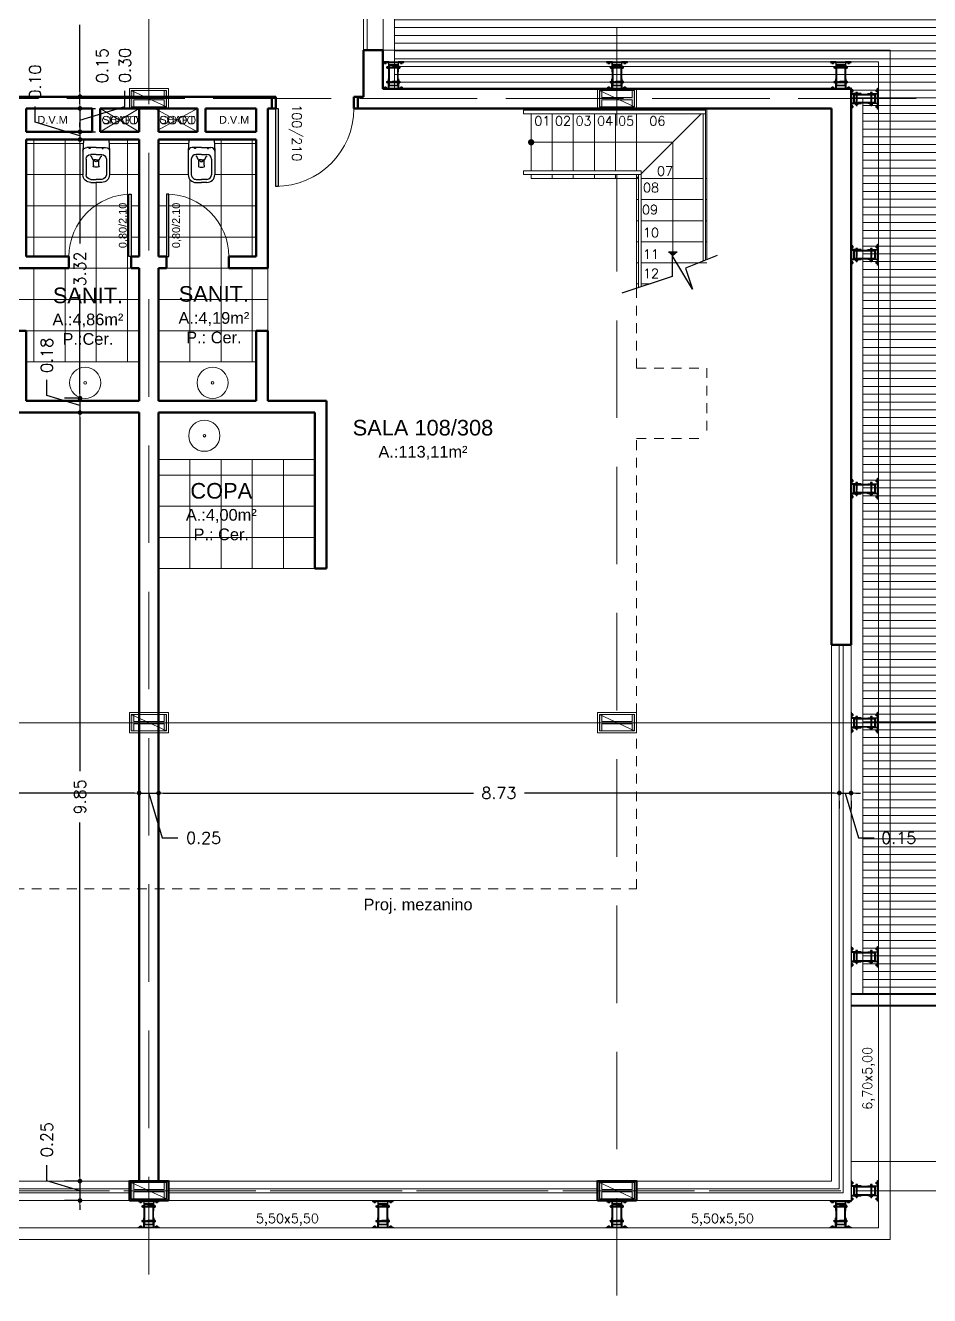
# Model space of a CAD drawing. Header units: millimetres. Extents: x 705 to 840, y 133 to 501.
# Drawn here: x 757.61 to 769.2, y 133.88 to 150.17 of the extents above; entities that cross this region are included whole.
import ezdxf

# ---------------------------------------------------------------- set-up
doc = ezdxf.new("R2010")
doc.units = ezdxf.units.MM
doc.header["$LTSCALE"] = 10
for name, pattern in [('DASHDOT', [25.4, 12.7, -6.35, 0, -6.35]), ('DASHED2', [0.375, 0.25, -0.125]), ('HIDDEN2', [0.1875, 0.125, -0.0625])]:
    doc.linetypes.add(name, pattern=pattern)
doc.layers.get('0').update_dxf_attribs({"color": 90})
doc.layers.add('ACCESORIO', color=90, linetype='Continuous')
for name, color, linetype, lineweight in [('cinza 03', 252, 'Continuous', 13), ('COTA', 90, 'Continuous', 9), ('HID', 16, 'Continuous', 20), ('linha estutura', 252, 'Continuous', 13), ('PAREDES', 50, 'Continuous', 50), ('PAREDES 2', 50, 'Continuous', 50), ('Pilares', 16, 'Continuous', 20), ('pn 02', 16, 'Continuous', 20), ('pn 04', 130, 'Continuous', 40), ('PN-01', 90, 'Continuous', 13), ('PN-03', 180, 'Continuous', 30), ('texto', 16, 'Continuous', 20)]:
    doc.layers.add(name, color=color, linetype=linetype, lineweight=lineweight)
doc.styles.get("Standard").update_dxf_attribs({"font": 'simplex.shx'})
doc.dimstyles.new('1-100', dxfattribs={"dimtxt": 0.15, "dimasz": 0.06, "dimexe": 0.2, "dimexo": 0.1, "dimgap": 0.1, "dimtad": 0, "dimzin": 0, "dimdsep": 46, "dimtxsty": 'Standard', "dimblk": 'DOT', "dimcen": 0.09, "dimclrd": 90, "dimclre": 90, "dimclrt": 16, "dimadec": 0, "dimazin": 0, "dimtfac": 1, "dimtofl": 0, "dimtmove": 0, "dimatfit": 3, "dimldrblk": 'DOT', "dimfxl": 0, "dimtolj": 1, "dimtzin": 0, "dimarcsym": 0})

# ---------------------------------------------------------------- blocks, each defined once
blk = doc.blocks.new('VASO')
at = {"layer": 'PN-03', "color": 0}
for p, q in [((-0.513, -0.061), (-0.513, 0.098)), ((-0.508, 0.103), (-0.363, 0.109)), ((-0.413, -0.061), (-0.413, 0.059)), ((-0.363, 0.109), (-0.063, 0.109)), ((-0.323, -0.061), (-0.323, 0.009)), ((-0.299, 0.004), (-0.299, 0.011)), ((-0.255, -0.024), (-0.299, 0.004)), ((-0.263, 0.069), (-0.063, 0.069)), ((-0.003, 0.009), (-0.003, -0.061)), ((0.037, 0.009), (0.037, -0.061)), ((-0.513, -0.061), (-0.513, -0.219)), ((-0.413, -0.061), (-0.413, -0.181)), ((-0.323, -0.061), (-0.323, -0.131)), ((-0.255, -0.097), (-0.299, -0.125)), ((-0.299, -0.125), (-0.299, -0.132)), ((-0.253, -0.061), (-0.253, -0.031)), ((-0.238, -0.042), (-0.253, -0.041)), ((-0.253, -0.061), (-0.253, -0.09)), ((-0.238, -0.079), (-0.253, -0.08)), ((-0.183, -0.026), (-0.248, -0.026)), ((-0.183, -0.095), (-0.248, -0.095)), ((-0.003, -0.131), (-0.003, -0.061)), ((0.037, -0.131), (0.037, -0.061)), ((-0.508, -0.224), (-0.363, -0.231)), ((-0.363, -0.231), (-0.063, -0.231)), ((-0.263, -0.191), (-0.063, -0.191))]:
    blk.add_line(p, q, dxfattribs=at)
for points in [[(-0.402, 0.03, 0.139889), (-0.404, 0.03, 0.107118), (-0.405, 0.028, 0.079812), (-0.406, 0.026, 0.067459), (-0.406, 0.024, 0.067459), (-0.406, 0.021, 0.079812), (-0.405, 0.019, 0.107118), (-0.404, 0.018, 0.139889), (-0.402, 0.017, 0.139889), (-0.4, 0.018, 0.107118), (-0.399, 0.019, 0.079812), (-0.398, 0.021, 0.067459), (-0.398, 0.024, 0.067459), (-0.398, 0.026, 0.079812), (-0.399, 0.028, 0.107118), (-0.4, 0.03, 0.139889)], [(-0.402, -0.151, -0.139889), (-0.404, -0.151, -0.107118), (-0.405, -0.149, -0.079812), (-0.406, -0.147, -0.067459), (-0.406, -0.145, -0.067459), (-0.406, -0.142, -0.079812), (-0.405, -0.14, -0.107118), (-0.404, -0.139, -0.139889), (-0.402, -0.138, -0.139889), (-0.4, -0.139, -0.107118), (-0.399, -0.14, -0.079812), (-0.398, -0.142, -0.067459), (-0.398, -0.145, -0.067459), (-0.398, -0.147, -0.079812), (-0.399, -0.149, -0.107118), (-0.4, -0.151, -0.139889)]]:
    blk.add_lwpolyline(points, format="xyb", close=True, dxfattribs=at)
for centre, radius, start, end in [((-0.508, 0.098), 0.005, 92.5269, 180), ((-0.363, 0.059), 0.05, 90, 180), ((-0.263, 0.009), 0.06, 90, 180), ((-0.063, 0.009), 0.1, 0, 90), ((-0.063, 0.009), 0.06, 0, 90), ((-0.263, -0.131), 0.06, 180, 270), ((-0.248, -0.031), 0.005, 90, 180), ((-0.248, -0.09), 0.005, 180, 270), ((-0.239, -0.049), 0.0067, 14.1141, 81.8789), ((-0.239, -0.072), 0.0067, 278.1211, 345.8859), ((-0.284, -0.065), 0.055, 4.685, 19.1599), ((-0.284, -0.056), 0.055, 340.8401, 355.315), ((-0.185, 0.009), 0.0347, 272.8237, 292.69), ((-0.185, -0.13), 0.0347, 67.31, 87.1763), ((-0.169, -0.028), 0.005, 13.9425, 112.69), ((-0.169, -0.093), 0.005, 247.31, 346.0575), ((-0.275, -0.062), 0.116, 0.9159, 18.0203), ((-0.275, -0.059), 0.116, 341.9797, 359.0841), ((-0.063, -0.131), 0.06, 270, 0), ((-0.063, -0.131), 0.1, 270, 0), ((-0.508, -0.219), 0.005, 180, 267.4731), ((-0.363, -0.181), 0.05, 180, 270)]:
    blk.add_arc(centre, radius, start, end, dxfattribs=at)
blk = doc.blocks.new('BLO253')
blk.add_lwpolyline([(39.6, 2, -0.4142136), (40.6, 1, 0.4142136), (41.6, 0), (91.5, 0, 0.4142136), (92.5, 1), (92.5, 4, 0.4142136), (91.5, 5), (49.6, 5, -0.4142136), (44.6, 10), (44.6, 89, 0.4142136), (43.6, 90), (41.6, 90, 0.4142136), (40.6, 89), (40.6, 6.5, -0.4142136), (39.1, 5), (-39.1, 5, -0.4142136), (-40.6, 6.5), (-40.6, 89, 0.4142136), (-41.6, 90), (-43.6, 90, 0.4142136), (-44.6, 89), (-44.6, 10, -0.4142136), (-49.6, 5), (-91.5, 5, 0.4142136), (-92.5, 4), (-92.5, 1, 0.4142136), (-91.5, 0), (-41.6, 0, 0.4142136), (-40.6, 1, -0.4142136), (-39.6, 2)], format="xyb", close=True)
blk = doc.blocks.new('CAB-BUL')
for p, q in [((-6, 11), (6, 11)), ((-4, 2), (-4, 9)), ((-4, 1), (-4, 2)), ((4, 2), (4, 9)), ((4, 1), (4, 2))]:
    blk.add_line(p, q)
blk.add_lwpolyline([(-9, 1), (9, 1), (9, 0), (-9, 0)], close=True)
blk.add_lwpolyline([(8, 9, 0.888889), (4, 9, 0.50025), (-4, 9, 0.88987), (-8, 9), (-8, 2), (8, 2)], format="xyb", close=True)
blk = doc.blocks.new('TUERCA')
for p, q in [((-7, -2), (7, -2)), ((7, -10), (-7, -10)), ((-5, -11), (3, -10)), ((-5, -12), (4, -11)), ((-5, -13), (4, -12)), ((-5, -14), (4, -13)), ((-5, -16), (4, -14)), ((-4, -8), (-4, -3)), ((-3, -16), (4, -16)), ((4, -3), (4, -8))]:
    blk.add_line(p, q)
blk.add_lwpolyline([(-9, 0), (9, 0), (9, -2), (-9, -2)], close=True)
blk.add_lwpolyline([(-4, -8, -0.666895), (-9, -8), (-9, -3, -0.666895), (-4, -3, -0.349005), (4, -3, -0.666667), (9, -3), (9, -8, -0.666667), (4, -8, -0.349005)], format="xyb", close=True)
blk.add_lwpolyline([(-4, -10), (-3, -10), (-5, -11), (-3, -11), (-5, -12), (-3, -12), (-5, -13), (-3, -14), (-5, -14), (-3, -15), (-5, -16), (-3, -16), (3, -16), (4, -16), (3, -15), (4, -14), (3, -14), (4, -13), (3, -13), (4, -12), (3, -11), (4, -11), (3, -10), (4, -10)])
blk = doc.blocks.new('fixação madeira')
at = {"layer": 'ACCESORIO'}
for p, q in [((-0.052, -0.063), (-0.05, -0.076)), ((-0.05, -0.063), (-0.048, -0.076)), ((-0.048, -0.063), (-0.047, -0.076)), ((-0.047, -0.063), (-0.045, -0.076)), ((-0.045, -0.063), (-0.043, -0.076)), ((-0.043, -0.063), (-0.041, -0.076)), ((-0.041, -0.063), (-0.039, -0.076)), ((-0.039, -0.063), (-0.038, -0.076)), ((-0.038, -0.063), (-0.036, -0.076)), ((-0.036, -0.063), (-0.034, -0.076)), ((-0.034, -0.063), (-0.032, -0.076)), ((-0.032, -0.063), (-0.03, -0.076)), ((-0.03, -0.063), (-0.029, -0.076)), ((-0.029, -0.063), (-0.027, -0.076)), ((-0.027, -0.063), (-0.025, -0.076)), ((-0.025, -0.063), (-0.023, -0.076)), ((-0.023, -0.063), (-0.021, -0.076)), ((-0.021, -0.063), (-0.02, -0.076)), ((-0.02, -0.063), (-0.018, -0.076)), ((-0.018, -0.063), (-0.016, -0.076)), ((-0.016, -0.063), (-0.014, -0.076)), ((-0.014, -0.063), (-0.012, -0.076)), ((-0.012, -0.076), (-0.012, -0.063)), ((-0.052, -0.251), (-0.05, -0.264)), ((-0.05, -0.251), (-0.048, -0.264)), ((-0.048, -0.251), (-0.047, -0.264)), ((-0.047, -0.251), (-0.045, -0.264)), ((-0.045, -0.251), (-0.043, -0.264)), ((-0.043, -0.251), (-0.041, -0.264)), ((-0.041, -0.251), (-0.039, -0.264)), ((-0.039, -0.251), (-0.038, -0.264)), ((-0.038, -0.251), (-0.036, -0.264)), ((-0.036, -0.251), (-0.034, -0.264)), ((-0.034, -0.251), (-0.032, -0.264)), ((-0.032, -0.251), (-0.03, -0.264)), ((-0.03, -0.251), (-0.029, -0.264)), ((-0.029, -0.251), (-0.027, -0.264)), ((-0.027, -0.251), (-0.025, -0.264)), ((-0.025, -0.251), (-0.023, -0.264)), ((-0.023, -0.251), (-0.021, -0.264)), ((-0.021, -0.251), (-0.02, -0.264)), ((-0.02, -0.251), (-0.018, -0.264)), ((-0.018, -0.251), (-0.016, -0.264)), ((-0.016, -0.251), (-0.014, -0.264)), ((-0.014, -0.251), (-0.012, -0.264)), ((-0.012, -0.264), (-0.012, -0.251))]:
    blk.add_line(p, q, dxfattribs=at)
for points in [[(-0.06, -0.034), (0.057, -0.034), (0.057, -0.308), (-0.06, -0.308)], [(-0.052, -0.042), (0.049, -0.042), (0.049, -0.3), (-0.052, -0.3)]]:
    blk.add_lwpolyline(points, close=True, dxfattribs=at)
for points in [[(0.049, -0.063), (-0.014, -0.063), (-0.015, -0.066), (-0.016, -0.063), (-0.017, -0.066), (-0.018, -0.063), (-0.018, -0.066), (-0.02, -0.063), (-0.02, -0.066), (-0.021, -0.063), (-0.022, -0.066), (-0.023, -0.063), (-0.024, -0.066), (-0.025, -0.063), (-0.026, -0.066), (-0.027, -0.063), (-0.027, -0.066), (-0.029, -0.063), (-0.029, -0.066), (-0.03, -0.063), (-0.031, -0.066), (-0.032, -0.063), (-0.033, -0.066), (-0.034, -0.063), (-0.035, -0.066), (-0.036, -0.063), (-0.036, -0.066), (-0.038, -0.063), (-0.038, -0.066), (-0.039, -0.063), (-0.04, -0.066), (-0.041, -0.063), (-0.042, -0.066), (-0.043, -0.063), (-0.044, -0.066), (-0.045, -0.063), (-0.045, -0.066), (-0.047, -0.063), (-0.047, -0.066), (-0.048, -0.063), (-0.049, -0.066), (-0.05, -0.063), (-0.051, -0.066), (-0.052, -0.063)], [(-0.052, -0.076), (-0.051, -0.074), (-0.05, -0.076), (-0.05, -0.074), (-0.048, -0.076), (-0.048, -0.074), (-0.047, -0.076), (-0.046, -0.074), (-0.045, -0.076), (-0.044, -0.074), (-0.043, -0.076), (-0.042, -0.074), (-0.041, -0.076), (-0.041, -0.074), (-0.039, -0.076), (-0.039, -0.074), (-0.038, -0.076), (-0.037, -0.074), (-0.036, -0.076), (-0.035, -0.074), (-0.034, -0.076), (-0.033, -0.074), (-0.032, -0.076), (-0.032, -0.074), (-0.03, -0.076), (-0.03, -0.074), (-0.029, -0.076), (-0.028, -0.074), (-0.027, -0.076), (-0.026, -0.074), (-0.025, -0.076), (-0.024, -0.074), (-0.023, -0.076), (-0.023, -0.074), (-0.021, -0.076), (-0.021, -0.074), (-0.02, -0.076), (-0.019, -0.074), (-0.018, -0.076), (-0.017, -0.074), (-0.016, -0.076), (-0.015, -0.074), (-0.014, -0.076), (-0.014, -0.074), (-0.012, -0.076), (0.049, -0.076)], [(0.049, -0.251), (-0.014, -0.251), (-0.015, -0.253), (-0.016, -0.251), (-0.017, -0.253), (-0.018, -0.251), (-0.018, -0.253), (-0.02, -0.251), (-0.02, -0.253), (-0.021, -0.251), (-0.022, -0.253), (-0.023, -0.251), (-0.024, -0.253), (-0.025, -0.251), (-0.026, -0.253), (-0.027, -0.251), (-0.027, -0.253), (-0.029, -0.251), (-0.029, -0.253), (-0.03, -0.251), (-0.031, -0.253), (-0.032, -0.251), (-0.033, -0.253), (-0.034, -0.251), (-0.035, -0.253), (-0.036, -0.251), (-0.036, -0.253), (-0.038, -0.251), (-0.038, -0.253), (-0.039, -0.251), (-0.04, -0.253), (-0.041, -0.251), (-0.042, -0.253), (-0.043, -0.251), (-0.044, -0.253), (-0.045, -0.251), (-0.045, -0.253), (-0.047, -0.251), (-0.047, -0.253), (-0.048, -0.251), (-0.049, -0.253), (-0.05, -0.251), (-0.051, -0.253), (-0.052, -0.251)], [(-0.052, -0.264), (-0.051, -0.262), (-0.05, -0.264), (-0.05, -0.262), (-0.048, -0.264), (-0.048, -0.262), (-0.047, -0.264), (-0.046, -0.262), (-0.045, -0.264), (-0.044, -0.262), (-0.043, -0.264), (-0.042, -0.262), (-0.041, -0.264), (-0.041, -0.262), (-0.039, -0.264), (-0.039, -0.262), (-0.038, -0.264), (-0.037, -0.262), (-0.036, -0.264), (-0.035, -0.262), (-0.034, -0.264), (-0.033, -0.262), (-0.032, -0.264), (-0.032, -0.262), (-0.03, -0.264), (-0.03, -0.262), (-0.029, -0.264), (-0.028, -0.262), (-0.027, -0.264), (-0.026, -0.262), (-0.025, -0.264), (-0.024, -0.262), (-0.023, -0.264), (-0.023, -0.262), (-0.021, -0.264), (-0.021, -0.262), (-0.02, -0.264), (-0.019, -0.262), (-0.018, -0.264), (-0.017, -0.262), (-0.016, -0.264), (-0.015, -0.262), (-0.014, -0.264), (-0.014, -0.262), (-0.012, -0.264), (0.049, -0.264)]]:
    blk.add_lwpolyline(points, dxfattribs=at)
at = {"layer": 'ACCESORIO', "xscale": 0.001440000000002328, "yscale": 0.001440000000002328, "zscale": 0.00144, "rotation": 180}
blk.add_blockref('BLO253', (-0.001, 0.001), dxfattribs=at)
at = {"layer": 'ACCESORIO', "linetype": 'Continuous', "xscale": 0.001440000000002328, "yscale": 0.001440000000002328, "zscale": 0.00144}
for name, p, rotation in [('CAB-BUL', (-0.105, -0.006), 180), ('TUERCA', (-0.066, -0.07), 270), ('CAB-BUL', (0.063, -0.07), 270), ('CAB-BUL', (0.1, -0.006), 180), ('CAB-BUL', (0.063, -0.258), 270)]:
    blk.add_blockref(name, p, dxfattribs=dict(at, rotation=rotation))
at = {"layer": 'ACCESORIO', "xscale": -0.001440000000002328, "yscale": 0.001440000000002328, "zscale": 0.00144}
blk.add_blockref('BLO253', (-0.001, -0.345), dxfattribs=at)
at = {"layer": 'ACCESORIO', "linetype": 'Continuous', "xscale": -0.001440000000002328, "yscale": 0.001440000000002328, "zscale": 0.00144}
for p in [(-0.105, -0.338), (0.1, -0.338)]:
    blk.add_blockref('CAB-BUL', p, dxfattribs=at)
at = {"layer": 'ACCESORIO', "color": 252, "linetype": 'Continuous', "xscale": 0.001440000000002328, "yscale": 0.001440000000002328, "zscale": 0.00144, "rotation": 270}
blk.add_blockref('TUERCA', (-0.066, -0.258), dxfattribs=at)
blk = doc.blocks.new('_DOT')
at = {"color": 0, "linetype": 'ByBlock'}
blk.add_line((-0.5, 0), (-1, 0), dxfattribs=at)
at = {"color": 0, "linetype": 'ByBlock', "const_width": 0.5}
blk.add_lwpolyline([(-0.25, 0, 1), (0.25, 0, 1)], format="xyb", close=True, dxfattribs=at)
blk = doc.blocks.new('*D23')
at = {"layer": 'linha estutura', "color": 90, "lineweight": -2}
for p, q in [((753.316, 140.226), (753.316, 140.126)), ((753.376, 140.326), (755.862, 140.326)), ((759.006, 140.326), (756.519, 140.326)), ((759.066, 140.226), (759.066, 140.126))]:
    blk.add_line(p, q, dxfattribs=at)
at = {"layer": 'linha estutura', "color": 90, "lineweight": -2, "xscale": 0.06, "yscale": 0.06, "zscale": 0.06, "rotation": 180}
blk.add_blockref('_DOT', (753.316, 140.326), dxfattribs=at)
at = {"layer": 'linha estutura', "color": 90, "lineweight": -2, "xscale": 0.06, "yscale": 0.06, "zscale": 0.06}
blk.add_blockref('_DOT', (759.066, 140.326), dxfattribs=at)
at = {"layer": 'linha estutura', "color": 16, "insert": (756.191, 140.326), "char_height": 0.15, "attachment_point": 5}
blk.add_mtext('\\A1;5.75', dxfattribs=at)
blk = doc.blocks.new('*D24')
at = {"layer": 'linha estutura', "color": 90, "lineweight": -2}
for p, q in [((759.006, 140.326), (758.946, 140.326)), ((759.066, 140.326), (759.316, 140.326)), ((759.066, 140.226), (759.066, 140.126)), ((759.191, 140.326), (759.363, 139.751)), ((759.316, 140.226), (759.316, 140.126)), ((759.376, 140.326), (759.436, 140.326)), ((759.363, 139.751), (759.563, 139.751))]:
    blk.add_line(p, q, dxfattribs=at)
at = {"layer": 'linha estutura', "color": 90, "lineweight": -2, "xscale": 0.06, "yscale": 0.06, "zscale": 0.06}
blk.add_blockref('_DOT', (759.066, 140.326), dxfattribs=at)
at = {"layer": 'linha estutura', "color": 90, "lineweight": -2, "xscale": 0.06, "yscale": 0.06, "zscale": 0.06, "rotation": 180}
blk.add_blockref('_DOT', (759.316, 140.326), dxfattribs=at)
at = {"layer": 'linha estutura', "color": 16, "insert": (759.892, 139.751), "char_height": 0.15, "attachment_point": 5}
blk.add_mtext('\\A1;0.25', dxfattribs=at)
blk = doc.blocks.new('*D25')
at = {"layer": 'linha estutura', "color": 90, "lineweight": -2}
for p, q in [((759.316, 140.226), (759.316, 140.126)), ((759.376, 140.326), (763.35, 140.326)), ((767.981, 140.326), (764.007, 140.326)), ((768.041, 140.226), (768.041, 140.126))]:
    blk.add_line(p, q, dxfattribs=at)
at = {"layer": 'linha estutura', "color": 90, "lineweight": -2, "xscale": 0.06, "yscale": 0.06, "zscale": 0.06, "rotation": 180}
blk.add_blockref('_DOT', (759.316, 140.326), dxfattribs=at)
at = {"layer": 'linha estutura', "color": 90, "lineweight": -2, "xscale": 0.06, "yscale": 0.06, "zscale": 0.06}
blk.add_blockref('_DOT', (768.041, 140.326), dxfattribs=at)
at = {"layer": 'linha estutura', "color": 16, "insert": (763.678, 140.326), "char_height": 0.15, "attachment_point": 5}
blk.add_mtext('\\A1;8.73', dxfattribs=at)
blk = doc.blocks.new('*D26')
at = {"layer": 'linha estutura', "color": 90, "lineweight": -2}
for p, q in [((767.981, 140.326), (767.921, 140.326)), ((768.041, 140.326), (768.191, 140.326)), ((768.041, 140.226), (768.041, 140.126)), ((768.116, 140.326), (768.288, 139.751)), ((768.191, 140.226), (768.191, 140.126)), ((768.251, 140.326), (768.311, 140.326)), ((768.288, 139.751), (768.488, 139.751))]:
    blk.add_line(p, q, dxfattribs=at)
at = {"layer": 'linha estutura', "color": 90, "lineweight": -2, "xscale": 0.06, "yscale": 0.06, "zscale": 0.06}
blk.add_blockref('_DOT', (768.041, 140.326), dxfattribs=at)
at = {"layer": 'linha estutura', "color": 90, "lineweight": -2, "xscale": 0.06, "yscale": 0.06, "zscale": 0.06, "rotation": 180}
blk.add_blockref('_DOT', (768.191, 140.326), dxfattribs=at)
at = {"layer": 'linha estutura', "color": 16, "insert": (768.803, 139.751), "char_height": 0.15, "attachment_point": 5}
blk.add_mtext('\\A1;0.15', dxfattribs=at)
blk = doc.blocks.new('*D52')
at = {"layer": 'linha estutura', "color": 90, "lineweight": -2}
for p, q in [((758.408, 151.752), (758.508, 151.752)), ((758.308, 151.692), (758.308, 150.831)), ((758.308, 149.312), (758.308, 150.174)), ((758.408, 149.252), (758.508, 149.252))]:
    blk.add_line(p, q, dxfattribs=at)
at = {"layer": 'linha estutura', "color": 90, "lineweight": -2, "xscale": 0.06, "yscale": 0.06, "zscale": 0.06}
for p, rotation in [((758.308, 151.752), 90), ((758.308, 149.252), 270)]:
    blk.add_blockref('_DOT', p, dxfattribs=dict(at, rotation=rotation))
at = {"layer": 'linha estutura', "color": 16, "insert": (758.308, 150.502), "char_height": 0.15, "attachment_point": 5, "rotation": 90}
blk.add_mtext('\\A1;2.50', dxfattribs=at)
blk = doc.blocks.new('*D53')
at = {"layer": 'linha estutura', "color": 90, "lineweight": -2}
for p, q in [((758.308, 149.312), (758.308, 149.372)), ((758.408, 149.252), (758.508, 149.252)), ((758.308, 149.042), (758.308, 148.982)), ((758.408, 149.102), (758.508, 149.102))]:
    blk.add_line(p, q, dxfattribs=at)
at = {"layer": 'linha estutura', "color": 90, "lineweight": -2, "xscale": 0.06, "yscale": 0.06, "zscale": 0.06}
for p, rotation in [((758.308, 149.252), 270), ((758.308, 149.102), 90)]:
    blk.add_blockref('_DOT', p, dxfattribs=dict(at, rotation=rotation))
at = {"layer": 'linha estutura', "color": 16, "insert": (758.592, 149.65), "char_height": 0.15, "attachment_point": 5, "rotation": 90}
blk.add_mtext('\\A1;0.15', dxfattribs=at)
blk = doc.blocks.new('*D54')
at = {"layer": 'linha estutura', "color": 90, "lineweight": -2}
for p, q in [((758.883, 149.125), (758.883, 149.325)), ((758.308, 149.162), (758.308, 149.222)), ((758.308, 148.952), (758.883, 149.125)), ((758.308, 149.102), (758.308, 148.802)), ((758.408, 149.102), (758.508, 149.102)), ((758.308, 148.742), (758.308, 148.682)), ((758.408, 148.802), (758.508, 148.802))]:
    blk.add_line(p, q, dxfattribs=at)
at = {"layer": 'linha estutura', "color": 90, "lineweight": -2, "xscale": 0.06, "yscale": 0.06, "zscale": 0.06}
for p, rotation in [((758.308, 149.102), 270), ((758.308, 148.802), 90)]:
    blk.add_blockref('_DOT', p, dxfattribs=dict(at, rotation=rotation))
at = {"layer": 'linha estutura', "color": 16, "insert": (758.883, 149.653), "char_height": 0.15, "attachment_point": 5, "rotation": 90}
blk.add_mtext('\\A1;0.30', dxfattribs=at)
blk = doc.blocks.new('*D55')
at = {"layer": 'linha estutura', "color": 90, "lineweight": -2}
for p, q in [((757.733, 148.925), (757.733, 149.125)), ((758.308, 148.752), (757.733, 148.925)), ((758.308, 148.862), (758.308, 148.922)), ((758.208, 148.702), (758.108, 148.702)), ((758.308, 148.802), (758.308, 148.702)), ((758.408, 148.802), (758.508, 148.802)), ((758.308, 148.642), (758.308, 148.582))]:
    blk.add_line(p, q, dxfattribs=at)
at = {"layer": 'linha estutura', "color": 90, "lineweight": -2, "xscale": 0.06, "yscale": 0.06, "zscale": 0.06}
for p, rotation in [((758.308, 148.802), 270), ((758.308, 148.702), 90)]:
    blk.add_blockref('_DOT', p, dxfattribs=dict(at, rotation=rotation))
at = {"layer": 'linha estutura', "color": 16, "insert": (757.733, 149.439), "char_height": 0.15, "attachment_point": 5, "rotation": 90}
blk.add_mtext('\\A1;0.10', dxfattribs=at)
blk = doc.blocks.new('*D56')
at = {"layer": 'linha estutura', "color": 90, "lineweight": -2}
for p, q in [((758.208, 148.702), (758.108, 148.702)), ((758.308, 148.642), (758.308, 147.372)), ((758.308, 145.446), (758.308, 146.715)), ((758.278, 145.386), (758.108, 145.386))]:
    blk.add_line(p, q, dxfattribs=at)
at = {"layer": 'linha estutura', "color": 90, "lineweight": -2, "xscale": 0.06, "yscale": 0.06, "zscale": 0.06}
for p, rotation in [((758.308, 148.702), 90), ((758.308, 145.386), 270)]:
    blk.add_blockref('_DOT', p, dxfattribs=dict(at, rotation=rotation))
at = {"layer": 'linha estutura', "color": 16, "insert": (758.308, 147.044), "char_height": 0.15, "attachment_point": 5, "rotation": 90}
blk.add_mtext('\\A1;3.32', dxfattribs=at)
blk = doc.blocks.new('*D57')
at = {"layer": 'linha estutura', "color": 90, "lineweight": -2}
for p, q in [((757.883, 145.421), (757.883, 145.621)), ((758.308, 145.294), (757.883, 145.421)), ((758.308, 145.446), (758.308, 145.506)), ((758.278, 145.386), (758.108, 145.386)), ((758.308, 145.386), (758.308, 145.202)), ((758.278, 145.202), (758.108, 145.202)), ((758.308, 145.142), (758.308, 145.082))]:
    blk.add_line(p, q, dxfattribs=at)
at = {"layer": 'linha estutura', "color": 90, "lineweight": -2, "xscale": 0.06, "yscale": 0.06, "zscale": 0.06}
for p, rotation in [((758.308, 145.386), 270), ((758.308, 145.202), 90)]:
    blk.add_blockref('_DOT', p, dxfattribs=dict(at, rotation=rotation))
at = {"layer": 'linha estutura', "color": 16, "insert": (757.883, 145.936), "char_height": 0.15, "attachment_point": 5, "rotation": 90}
blk.add_mtext('\\A1;0.18', dxfattribs=at)
blk = doc.blocks.new('*D58')
at = {"layer": 'linha estutura', "color": 90, "lineweight": -2}
for p, q in [((758.278, 145.202), (758.108, 145.202)), ((758.308, 145.142), (758.308, 140.606)), ((758.308, 135.412), (758.308, 139.949)), ((758.278, 135.352), (758.108, 135.352))]:
    blk.add_line(p, q, dxfattribs=at)
at = {"layer": 'linha estutura', "color": 90, "lineweight": -2, "xscale": 0.06, "yscale": 0.06, "zscale": 0.06}
for p, rotation in [((758.308, 145.202), 90), ((758.308, 135.352), 270)]:
    blk.add_blockref('_DOT', p, dxfattribs=dict(at, rotation=rotation))
at = {"layer": 'linha estutura', "color": 16, "insert": (758.308, 140.277), "char_height": 0.15, "attachment_point": 5, "rotation": 90}
blk.add_mtext('\\A1;9.85', dxfattribs=at)
blk = doc.blocks.new('*D59')
at = {"layer": 'linha estutura', "color": 90, "lineweight": -2}
for p, q in [((757.883, 135.355), (757.883, 135.555)), ((758.308, 135.412), (758.308, 135.472)), ((758.308, 135.227), (757.883, 135.355)), ((758.278, 135.352), (758.108, 135.352)), ((758.308, 135.352), (758.308, 135.102)), ((758.278, 135.102), (758.108, 135.102)), ((758.308, 135.042), (758.308, 134.982))]:
    blk.add_line(p, q, dxfattribs=at)
at = {"layer": 'linha estutura', "color": 90, "lineweight": -2, "xscale": 0.06, "yscale": 0.06, "zscale": 0.06}
for p, rotation in [((758.308, 135.352), 270), ((758.308, 135.102), 90)]:
    blk.add_blockref('_DOT', p, dxfattribs=dict(at, rotation=rotation))
at = {"layer": 'linha estutura', "color": 16, "insert": (757.883, 135.883), "char_height": 0.15, "attachment_point": 5, "rotation": 90}
blk.add_mtext('\\A1;0.25', dxfattribs=at)

msp = doc.modelspace()

# ---------------------------------------------------------------- hatches: boundary and pattern name
at = {"layer": 'cinza 03'}
h = msp.add_hatch(dxfattribs=at)
h.set_pattern_fill('_USER', color=256, scale=0.1, style=0, pattern_type=0)
h.set_pattern_definition([(0, (928.85459, 192.33744), (0, 0.1), [])])
h.paths.add_polyline_path([(765.191, 163.215), (762.341, 163.215), (762.341, 157.227), (765.191, 157.227)])
h.paths.add_polyline_path([(769.641, 163.215), (765.191, 163.215), (765.191, 157.227), (769.641, 157.227)])
h.paths.add_polyline_path([(769.641, 157.227), (765.191, 157.227), (765.191, 149.357), (765.441, 149.357), (765.441, 149.352), (768.191, 149.352), (768.191, 149.227), (769.641, 149.227)])
h.paths.add_polyline_path([(768.938, 153.551), (768.938, 152.486), (768.741, 153.019)], flags=16)
h.paths.add_polyline_path([(765.191, 157.227), (762.341, 157.227), (762.341, 149.352), (764.941, 149.352), (764.941, 149.357), (765.191, 149.357)])
h.paths.add_polyline_path([(769.641, 149.227), (768.341, 149.227), (768.341, 141.227), (769.641, 141.227)])
h.paths.add_polyline_path([(769.641, 141.227), (768.341, 141.227), (768.341, 137.752), (769.641, 137.752)])
h.paths.add_polyline_path([(771.191, 141.227), (769.641, 141.227), (769.641, 137.752), (771.191, 137.752)])
h.paths.add_polyline_path([(771.191, 149.227), (769.641, 149.227), (769.641, 141.227), (771.191, 141.227)])
h.paths.add_polyline_path([(771.191, 157.227), (769.641, 157.227), (769.641, 149.227), (771.191, 149.227)])
h.paths.add_polyline_path([(770.338, 152.486), (770.338, 153.551), (770.536, 153.019)], flags=16)
h.paths.add_polyline_path([(771.191, 163.215), (769.641, 163.215), (769.641, 157.227), (771.191, 157.227)])
h.paths.add_polyline_path([(777.091, 163.215), (771.191, 163.215), (771.191, 157.227), (777.091, 157.227)])
h.paths.add_polyline_path([(777.091, 157.227), (771.191, 157.227), (771.191, 149.227), (777.091, 149.227)])
h.paths.add_polyline_path([(777.091, 149.227), (771.191, 149.227), (771.191, 141.227), (777.091, 141.227)])
h.paths.add_polyline_path([(777.091, 141.227), (771.191, 141.227), (771.191, 137.752), (777.091, 137.752)])
h.paths.add_polyline_path([(783.191, 141.227), (777.291, 141.227), (777.291, 137.752), (783.191, 137.752)])
h.paths.add_polyline_path([(783.191, 149.227), (777.291, 149.227), (777.291, 141.227), (783.191, 141.227)])
h.paths.add_polyline_path([(783.191, 157.227), (777.291, 157.227), (777.291, 149.227), (783.191, 149.227)])
h.paths.add_polyline_path([(782.51, 150.977), (782.51, 149.912), (782.312, 150.445)], flags=16)
h.paths.add_polyline_path([(783.191, 163.215), (777.291, 163.215), (777.291, 157.227), (783.191, 157.227)])
h.paths.add_polyline_path([(789.016, 163.215), (783.228, 163.215), (783.228, 157.227), (789.016, 157.227)])
h.paths.add_polyline_path([(789.016, 157.227), (783.228, 157.227), (783.228, 149.227), (789.016, 149.227)])
h.paths.add_polyline_path([(783.909, 150.977), (784.107, 150.445), (783.909, 149.912)], flags=16)
h.paths.add_polyline_path([(789.016, 149.227), (783.228, 149.227), (783.228, 141.227), (789.016, 141.227)])
h.paths.add_polyline_path([(789.016, 141.227), (783.228, 141.227), (783.228, 137.752), (789.016, 137.752)])
h.paths.add_polyline_path([(768.987, 152.058), (768.987, 153.926), (769.471, 153.926), (769.471, 152.058)], flags=24)
h.paths.add_polyline_path([(769.806, 152.058), (769.806, 153.926), (770.29, 153.926), (770.29, 152.058)], flags=24)
h.paths.add_polyline_path([(782.558, 149.484), (782.558, 151.352), (783.042, 151.352), (783.042, 149.484)], flags=24)
h.paths.add_polyline_path([(783.377, 149.484), (783.377, 151.352), (783.861, 151.352), (783.861, 149.484)], flags=24)
h = msp.add_hatch(dxfattribs=at)
h.set_pattern_fill('_USER', color=256, scale=0.4, style=0, double=1, pattern_type=0)
h.set_pattern_definition([(0, (760.9159, 145.85208), (0, 0.4), []), (90, (760.9159, 145.85208), (-0.4, 2e-17), [])])
h.paths.add_polyline_path([(759.066, 147.052), (758.966, 147.052), (758.966, 147.202), (758.936, 147.202), (758.936, 148.002, 0.40327), (758.166, 147.202), (758.166, 147.052), (757.466, 147.052), (757.466, 146.252), (757.616, 146.252), (757.616, 145.852), (759.066, 145.852)])
h.paths.add_polyline_path([(759.066, 148.702), (758.679, 148.702), (758.686, 148.556, -0.022055), (758.686, 148.552), (758.686, 148.252, -0.414214), (758.586, 148.152), (758.516, 148.152), (758.446, 148.152, -0.414214), (758.346, 148.252), (758.346, 148.552, -0.022055), (758.346, 148.556), (758.353, 148.702), (757.616, 148.702), (757.616, 147.202), (758.166, 147.202, -0.40327), (758.936, 148.002), (758.936, 148.002), (758.966, 148.002), (758.966, 147.202), (759.066, 147.202)])
h.paths.add_polyline_path([(757.907, 146.701), (758.913, 146.701), (758.913, 146.035), (757.907, 146.035)], flags=24)
h.paths.add_polyline_path([(758.781, 147.298), (758.781, 147.918), (758.952, 147.918), (758.952, 147.298)], flags=25)
h = msp.add_hatch(dxfattribs=at)
h.set_pattern_fill('_USER', color=256, scale=0.4, style=0, double=1, pattern_type=0)
h.set_pattern_definition([(0, (759.3159, 145.85208), (0, 0.4), []), (90, (759.3159, 145.85208), (-0.4, 2e-17), [])])
h.paths.add_polyline_path([(760.566, 148.702), (760.029, 148.702), (760.036, 148.556, -0.022055), (760.036, 148.552), (760.036, 148.252, -0.414214), (759.936, 148.152), (759.866, 148.152), (759.796, 148.152, -0.414214), (759.696, 148.252), (759.696, 148.552, -0.022055), (759.696, 148.556), (759.703, 148.702), (759.316, 148.702), (759.316, 147.202), (759.416, 147.202), (759.416, 148.002), (759.446, 148.002), (759.446, 148.002, -0.40327), (760.216, 147.202), (760.566, 147.202)])
h.paths.add_polyline_path([(759.446, 148.002), (759.446, 147.202), (759.416, 147.202), (759.416, 147.052), (759.316, 147.052), (759.316, 145.852), (760.566, 145.852), (760.566, 146.252), (760.716, 146.252), (760.716, 147.052), (760.216, 147.052), (760.216, 147.202, 0.40327)])
h.paths.add_polyline_path([(759.521, 146.874), (760.527, 146.874), (760.527, 145.949), (759.521, 145.949)], flags=24)
h.paths.add_polyline_path([(759.465, 147.298), (759.465, 147.918), (759.637, 147.918), (759.637, 147.298)], flags=25)
h = msp.add_hatch(dxfattribs=at)
h.set_pattern_fill('_USER', color=256, scale=0.4, style=0, double=1, pattern_type=0)
h.set_pattern_definition([(0, (761.3159, 143.20208), (0, 0.4), []), (90, (761.3159, 143.20208), (-0.4, 2e-17), [])])
h.paths.add_polyline_path([(761.316, 144.602), (759.316, 144.602), (759.316, 143.202), (761.316, 143.202)])
h.paths.add_polyline_path([(759.617, 144.35), (760.622, 144.35), (760.622, 143.425), (759.617, 143.425)], flags=24)
at = {"layer": 'Pilares'}
for points in [[(758.966, 149.332), (758.966, 149.122), (758.996, 149.122), (758.996, 149.212), (759.386, 149.212), (759.386, 149.122), (759.416, 149.122), (759.416, 149.332), (759.386, 149.332), (759.386, 149.242), (758.996, 149.242), (758.996, 149.332)], [(764.966, 149.332), (764.966, 149.122), (764.996, 149.122), (764.996, 149.212), (765.386, 149.212), (765.386, 149.122), (765.416, 149.122), (765.416, 149.332), (765.386, 149.332), (765.386, 149.242), (764.996, 149.242), (764.996, 149.332)], [(758.966, 141.332), (758.966, 141.122), (758.996, 141.122), (758.996, 141.212), (759.386, 141.212), (759.386, 141.122), (759.416, 141.122), (759.416, 141.332), (759.386, 141.332), (759.386, 141.242), (758.996, 141.242), (758.996, 141.332)], [(764.966, 141.332), (764.966, 141.122), (764.996, 141.122), (764.996, 141.212), (765.386, 141.212), (765.386, 141.122), (765.416, 141.122), (765.416, 141.332), (765.386, 141.332), (765.386, 141.242), (764.996, 141.242), (764.996, 141.332)], [(758.966, 135.332), (758.966, 135.122), (758.996, 135.122), (758.996, 135.212), (759.386, 135.212), (759.386, 135.122), (759.416, 135.122), (759.416, 135.332), (759.386, 135.332), (759.386, 135.242), (758.996, 135.242), (758.996, 135.332)], [(764.966, 135.332), (764.966, 135.122), (764.996, 135.122), (764.996, 135.212), (765.386, 135.212), (765.386, 135.122), (765.416, 135.122), (765.416, 135.332), (765.386, 135.332), (765.386, 135.242), (764.996, 135.242), (764.996, 135.332)]]:
    msp.add_hatch(color=256, dxfattribs=at).paths.add_polyline_path(points)
at = {"layer": 'PN-01'}
msp.add_hatch(color=256, dxfattribs=at).paths.add_polyline_path([(765.907, 147.218), (765.851, 147.261), (765.962, 147.261)])

# ---------------------------------------------------------------- linework, layer by layer
at = {"layer": 'cinza 03'}
for p, q in [((759.066, 148.802), (758.566, 149.102)), ((758.566, 148.802), (759.066, 149.102)), ((759.816, 148.802), (759.266, 149.102)), ((759.316, 148.829), (759.816, 149.102)), ((760.716, 147.052), (760.716, 146.252)), ((761.316, 143.202), (759.316, 143.202)), ((768.191, 135.602), (791.316, 135.602))]:
    msp.add_line(p, q, dxfattribs=at)
at = {"layer": 'cinza 03', "linetype": 'HIDDEN2', "ltscale": 0.1}
for p, q in [((765.441, 146.797), (765.441, 145.772)), ((765.441, 145.772), (766.341, 145.772)), ((766.341, 145.772), (766.341, 144.872)), ((766.341, 145.772), (766.341, 144.872)), ((765.441, 139.097), (765.441, 144.872)), ((765.441, 144.872), (766.341, 144.872)), ((753.191, 139.097), (765.441, 139.097))]:
    msp.add_line(p, q, dxfattribs=at)
at = {"layer": 'cinza 03'}
msp.add_lwpolyline([(766.327, 148.255), (766.327, 148.302)], dxfattribs=at)
for centre in [(758.646, 148.952), (758.76, 148.952), (758.889, 148.952), (758.997, 148.952), (759.385, 148.952), (759.385, 148.952), (759.492, 148.952), (759.492, 148.952), (759.622, 148.952), (759.736, 148.952)]:
    msp.add_circle(centre, 0.05, dxfattribs=at)
for centre, radius, start, end in [((760.819, 149.102), 1, 270, 0), ((758.966, 147.202), 0.8, 90, 180), ((759.416, 147.202), 0.8, 360, 90)]:
    msp.add_arc(centre, radius, start, end, dxfattribs=at)
at = {"layer": 'HID'}
for p, q in [((759.066, 145.852), (757.616, 145.852)), ((759.316, 145.852), (760.566, 145.852)), ((759.316, 144.602), (761.316, 144.602))]:
    msp.add_line(p, q, dxfattribs=at)
for centre, radius in [((758.374, 145.585), 0.2), ((760.008, 145.585), 0.2), ((758.374, 145.585), 0.0172), ((760.008, 145.585), 0.0172), ((759.902, 144.906), 0.2), ((759.902, 144.906), 0.0172)]:
    msp.add_circle(centre, radius, dxfattribs=at)
at = {"layer": 'linha estutura', "linetype": 'DASHED2', "ltscale": 0.5}
for p, q in [((759.191, 134.156), (759.191, 164.556)), ((765.191, 133.884), (765.191, 164.456)), ((705.901, 149.227), (792.731, 149.227)), ((724.39, 149.227), (771.017, 149.227)), ((705.117, 141.227), (793.371, 141.227)), ((723.247, 141.227), (770.918, 141.227)), ((723.247, 135.227), (770.918, 135.227)), ((749.936, 135.227), (770.918, 135.227))]:
    msp.add_line(p, q, dxfattribs=at)
at = {"layer": 'PAREDES'}
for p, q in [((760.769, 149.252), (760.769, 149.102)), ((760.819, 149.252), (760.819, 149.102)), ((761.819, 149.252), (761.819, 149.102)), ((761.869, 149.252), (761.869, 149.102))]:
    msp.add_line(p, q, dxfattribs=at)
at = {"layer": 'PAREDES 2'}
for p, q in [((761.941, 149.252), (761.941, 149.849)), ((762.194, 149.849), (761.941, 149.849)), ((762.191, 149.352), (762.191, 149.849)), ((768.191, 149.352), (762.191, 149.352)), ((768.191, 142.227), (768.191, 149.352)), ((754.469, 149.252), (760.819, 149.252)), ((761.869, 149.252), (761.819, 149.252)), ((761.819, 149.252), (761.941, 149.252)), ((768.191, 147.927), (768.191, 149.227)), ((768.191, 147.927), (768.191, 149.227)), ((757.616, 148.802), (757.616, 149.102)), ((757.616, 149.102), (758.466, 149.102)), ((758.466, 149.102), (757.916, 149.102)), ((758.466, 148.802), (758.466, 149.102)), ((758.566, 148.802), (758.566, 149.102)), ((758.566, 149.102), (759.816, 149.102)), ((759.066, 149.102), (759.066, 148.802)), ((759.266, 149.102), (759.816, 149.102)), ((759.816, 149.102), (759.266, 149.102)), ((759.316, 149.102), (759.316, 148.802)), ((759.816, 148.802), (759.816, 149.102)), ((759.916, 149.102), (760.466, 149.102)), ((759.916, 148.802), (759.916, 149.102)), ((759.916, 149.102), (760.566, 149.102)), ((760.566, 149.102), (760.566, 148.802)), ((760.716, 149.102), (760.716, 147.052)), ((760.716, 149.102), (760.819, 149.102)), ((761.819, 149.102), (763.913, 149.102)), ((767.941, 149.102), (761.941, 149.102)), ((767.941, 142.227), (767.941, 149.102)), ((758.466, 148.802), (757.616, 148.802)), ((757.616, 147.202), (757.616, 148.702)), ((759.066, 148.702), (757.616, 148.702)), ((759.066, 148.802), (758.566, 148.802)), ((759.066, 148.702), (759.066, 147.202)), ((759.316, 148.802), (759.816, 148.802)), ((759.316, 148.702), (760.566, 148.702)), ((759.316, 148.702), (759.316, 147.202)), ((759.916, 148.802), (760.566, 148.802)), ((760.566, 148.702), (760.566, 147.202)), ((758.166, 147.202), (757.616, 147.202)), ((758.166, 147.052), (758.166, 147.202)), ((759.066, 147.202), (758.966, 147.202)), ((758.966, 147.052), (758.966, 147.202)), ((759.316, 147.202), (759.416, 147.202)), ((759.416, 147.052), (759.416, 147.202)), ((760.216, 147.052), (760.216, 147.202)), ((760.216, 147.202), (760.566, 147.202)), ((758.166, 147.052), (757.466, 147.052)), ((758.966, 147.052), (759.066, 147.052)), ((759.066, 147.052), (759.066, 145.352)), ((759.416, 147.052), (759.316, 147.052)), ((759.316, 147.052), (759.316, 145.352)), ((760.216, 147.052), (760.716, 147.052)), ((757.616, 146.252), (757.466, 146.252)), ((757.616, 146.252), (757.616, 145.352)), ((760.566, 146.252), (760.566, 145.352)), ((760.566, 146.252), (760.716, 146.252)), ((760.716, 146.252), (760.716, 145.352)), ((759.066, 145.352), (757.616, 145.352)), ((759.316, 145.352), (760.566, 145.352)), ((760.716, 145.352), (761.466, 145.352)), ((761.466, 145.352), (761.466, 143.202)), ((759.066, 145.202), (757.466, 145.202)), ((759.066, 145.202), (759.066, 135.357)), ((759.316, 145.202), (761.316, 145.202)), ((759.316, 145.202), (759.316, 135.357)), ((761.316, 145.202), (761.316, 143.202)), ((761.316, 143.202), (761.466, 143.202)), ((767.941, 142.227), (768.191, 142.227)), ((758.941, 135.357), (758.941, 135.097)), ((758.941, 135.352), (759.441, 135.352)), ((759.441, 135.357), (759.441, 135.097)), ((764.941, 135.357), (764.941, 135.097)), ((764.941, 135.352), (765.441, 135.352)), ((765.441, 135.357), (765.441, 135.097)), ((758.941, 135.102), (759.441, 135.102)), ((764.941, 135.102), (765.441, 135.102))]:
    msp.add_line(p, q, dxfattribs=at)
at = {"layer": 'Pilares'}
for p, q in [((758.941, 149.357), (758.941, 149.097)), ((758.941, 149.357), (759.441, 149.357)), ((758.966, 149.332), (759.416, 149.332)), ((759.416, 149.122), (758.966, 149.332)), ((759.441, 149.357), (759.441, 149.097)), ((764.941, 149.357), (764.941, 149.097)), ((764.941, 149.357), (765.441, 149.357)), ((764.966, 149.332), (765.416, 149.332)), ((765.416, 149.122), (764.966, 149.332)), ((765.441, 149.357), (765.441, 149.097)), ((759.441, 149.097), (758.941, 149.097)), ((759.416, 149.122), (758.966, 149.122)), ((764.941, 149.097), (765.441, 149.097)), ((764.966, 149.122), (765.416, 149.122)), ((758.941, 141.357), (758.941, 141.097)), ((758.941, 141.357), (759.441, 141.357)), ((758.966, 141.332), (759.416, 141.332)), ((759.416, 141.122), (758.966, 141.332)), ((759.441, 141.357), (759.441, 141.097)), ((764.941, 141.357), (764.941, 141.097)), ((764.941, 141.357), (765.441, 141.357)), ((764.966, 141.332), (765.416, 141.332)), ((765.416, 141.122), (764.966, 141.332)), ((765.441, 141.357), (765.441, 141.097)), ((758.941, 141.097), (759.441, 141.097)), ((758.966, 141.122), (759.416, 141.122)), ((764.941, 141.097), (765.441, 141.097)), ((764.966, 141.122), (765.416, 141.122)), ((758.941, 135.357), (759.441, 135.357)), ((758.966, 135.332), (759.416, 135.332)), ((759.416, 135.122), (758.966, 135.332)), ((764.941, 135.357), (765.441, 135.357)), ((764.966, 135.332), (765.416, 135.332)), ((765.416, 135.122), (764.966, 135.332)), ((758.941, 135.097), (759.441, 135.097)), ((758.966, 135.122), (759.416, 135.122)), ((764.941, 135.097), (765.441, 135.097)), ((764.966, 135.122), (765.416, 135.122))]:
    msp.add_line(p, q, dxfattribs=at)
at = {"layer": 'Pilares', "linetype": 'Continuous'}
for p, q in [((758.996, 149.242), (758.996, 149.332)), ((759.386, 149.242), (759.386, 149.332)), ((764.996, 149.242), (764.996, 149.332)), ((765.386, 149.242), (765.386, 149.332)), ((758.996, 149.242), (759.386, 149.242)), ((759.386, 149.242), (758.996, 149.242)), ((759.386, 149.212), (758.996, 149.212)), ((758.996, 149.122), (758.996, 149.212)), ((759.386, 149.122), (759.386, 149.212)), ((764.996, 149.242), (765.386, 149.242)), ((764.996, 149.122), (764.996, 149.212)), ((764.996, 149.212), (765.386, 149.212)), ((765.386, 149.122), (765.386, 149.212)), ((758.996, 141.242), (758.996, 141.332)), ((759.386, 141.242), (759.386, 141.332)), ((764.996, 141.242), (764.996, 141.332)), ((765.386, 141.242), (765.386, 141.332)), ((758.996, 141.242), (759.386, 141.242)), ((758.996, 141.122), (758.996, 141.212)), ((758.996, 141.212), (759.386, 141.212)), ((759.386, 141.122), (759.386, 141.212)), ((764.996, 141.242), (765.386, 141.242)), ((764.996, 141.122), (764.996, 141.212)), ((764.996, 141.212), (765.386, 141.212)), ((765.386, 141.122), (765.386, 141.212)), ((758.996, 135.242), (758.996, 135.332)), ((759.386, 135.242), (759.386, 135.332)), ((764.996, 135.242), (764.996, 135.332)), ((765.386, 135.242), (765.386, 135.332)), ((758.996, 135.242), (759.386, 135.242)), ((758.996, 135.122), (758.996, 135.212)), ((758.996, 135.212), (759.386, 135.212)), ((759.386, 135.122), (759.386, 135.212)), ((764.996, 135.242), (765.386, 135.242)), ((764.996, 135.122), (764.996, 135.212)), ((764.996, 135.212), (765.386, 135.212)), ((765.386, 135.122), (765.386, 135.212))]:
    msp.add_line(p, q, dxfattribs=at)
for points in [[(758.996, 149.332), (758.966, 149.332), (758.966, 149.122), (758.996, 149.122)], [(759.386, 149.122), (759.416, 149.122), (759.416, 149.332), (759.386, 149.332)], [(764.996, 149.332), (764.966, 149.332), (764.966, 149.122), (764.996, 149.122)], [(765.386, 149.122), (765.416, 149.122), (765.416, 149.332), (765.386, 149.332)], [(758.996, 141.332), (758.966, 141.332), (758.966, 141.122), (758.996, 141.122)], [(759.386, 141.122), (759.416, 141.122), (759.416, 141.332), (759.386, 141.332)], [(764.996, 141.332), (764.966, 141.332), (764.966, 141.122), (764.996, 141.122)], [(765.386, 141.122), (765.416, 141.122), (765.416, 141.332), (765.386, 141.332)], [(758.996, 135.332), (758.966, 135.332), (758.966, 135.122), (758.996, 135.122)], [(759.386, 135.122), (759.416, 135.122), (759.416, 135.332), (759.386, 135.332)], [(764.996, 135.332), (764.966, 135.332), (764.966, 135.122), (764.996, 135.122)], [(765.386, 135.122), (765.416, 135.122), (765.416, 135.332), (765.386, 135.332)]]:
    msp.add_lwpolyline(points, dxfattribs=at)
at = {"layer": 'pn 02'}
for p, q in [((761.941, 151.752), (761.941, 149.849)), ((761.991, 151.752), (761.991, 149.849)), ((762.194, 149.849), (762.194, 151.752)), ((762.194, 149.849), (768.691, 149.849)), ((768.691, 134.602), (768.691, 149.849)), ((762.194, 149.699), (768.541, 149.699)), ((768.541, 134.752), (768.541, 149.699)), ((764.091, 149.08), (764.091, 149.102)), ((764.091, 148.302), (764.091, 149.033)), ((764.361, 149.08), (764.361, 149.102)), ((764.361, 148.302), (764.361, 149.033)), ((764.631, 149.08), (764.631, 149.102)), ((764.631, 148.302), (764.631, 149.033)), ((764.901, 149.08), (764.901, 149.102)), ((764.901, 148.302), (764.901, 149.033)), ((765.171, 149.08), (765.171, 149.102)), ((765.171, 148.302), (765.171, 149.033)), ((765.441, 149.08), (765.441, 149.102)), ((765.441, 148.302), (765.441, 149.033)), ((765.502, 148.263), (766.272, 149.033)), ((766.319, 149.08), (766.341, 149.102)), ((766.341, 149.102), (766.341, 147.163)), ((764.091, 148.202), (764.091, 148.255)), ((764.091, 148.202), (765.441, 148.202)), ((764.361, 148.202), (764.361, 148.255)), ((764.631, 148.202), (764.631, 148.255)), ((764.901, 148.202), (764.901, 148.255)), ((765.171, 148.202), (765.171, 148.255)), ((765.441, 148.202), (765.441, 148.255)), ((765.441, 148.202), (765.468, 148.229)), ((765.441, 148.202), (765.468, 148.202)), ((765.441, 148.202), (765.441, 146.797)), ((765.502, 148.202), (766.294, 148.202)), ((766.327, 148.202), (766.341, 148.202)), ((765.441, 147.932), (765.468, 147.932)), ((765.502, 147.932), (766.294, 147.932)), ((766.327, 147.932), (766.341, 147.932)), ((765.441, 147.662), (765.468, 147.662)), ((765.502, 147.662), (766.294, 147.662)), ((766.327, 147.662), (766.341, 147.662)), ((765.441, 147.392), (765.468, 147.392)), ((765.502, 147.392), (766.294, 147.392)), ((766.327, 147.392), (766.341, 147.392)), ((765.441, 147.122), (765.468, 147.122)), ((765.502, 147.122), (766.341, 147.122)), ((765.441, 146.852), (765.468, 146.852)), ((765.502, 146.852), (765.608, 146.852)), ((766.116, 146.852), (766.135, 146.852)), ((752.716, 134.752), (768.541, 134.752)), ((752.566, 134.602), (768.691, 134.602))]:
    msp.add_line(p, q, dxfattribs=at)
msp.add_lwpolyline([(766.327, 149.08), (763.992, 149.08), (763.992, 149.033), (766.327, 149.033)], close=True, dxfattribs=at)
for points in [[(766.327, 147.157), (766.327, 149.08), (766.294, 149.08)], [(766.294, 149.033), (766.294, 147.143)], [(765.502, 148.302), (763.992, 148.302), (763.992, 148.255), (765.502, 148.255)], [(765.502, 146.817), (765.502, 148.302), (765.468, 148.302)], [(765.468, 148.255), (765.468, 146.806)]]:
    msp.add_lwpolyline(points, dxfattribs=at)
at = {"layer": 'pn 04'}
msp.add_line((768.191, 137.752), (789.166, 137.752), dxfattribs=at)
msp.add_lwpolyline([(768.191, 137.602), (789.316, 137.602), (789.316, 163.365), (762.191, 163.365)], dxfattribs=at)
at = {"layer": 'PN-01'}
for p, q in [((762.341, 149.352), (762.341, 163.227)), ((768.341, 137.752), (768.341, 149.227)), ((764.091, 148.668), (765.907, 148.668)), ((765.907, 148.668), (765.907, 147.261)), ((767.941, 142.227), (767.941, 135.352)), ((768.041, 142.227), (768.041, 135.252)), ((768.091, 142.227), (768.091, 135.202)), ((768.191, 142.227), (768.191, 135.102)), ((758.941, 135.352), (753.321, 135.352)), ((759.441, 135.352), (764.941, 135.352)), ((765.441, 135.352), (767.941, 135.352)), ((758.941, 135.252), (753.321, 135.252)), ((758.941, 135.202), (753.321, 135.202)), ((759.441, 135.252), (764.941, 135.252)), ((759.441, 135.202), (764.941, 135.202)), ((765.441, 135.252), (768.041, 135.252)), ((765.441, 135.202), (768.091, 135.202)), ((758.941, 135.102), (753.321, 135.102)), ((759.441, 135.102), (764.941, 135.102)), ((765.441, 135.102), (768.191, 135.102))]:
    msp.add_line(p, q, dxfattribs=at)
at = {"layer": 'PN-01', "const_width": 0.04}
msp.add_lwpolyline([(764.111, 148.668, -1), (764.071, 148.668, -1)], format="xyb", close=True, dxfattribs=at)
at = {"layer": 'PN-01'}
msp.add_lwpolyline([(765.907, 147.218), (765.851, 147.261), (765.962, 147.261)], close=True, dxfattribs=at)
at = {"layer": 'PN-03'}
for points in [[(760.819, 149.102), (760.849, 149.102), (760.849, 148.102), (760.819, 148.102)], [(758.966, 148.002), (758.966, 147.202), (758.936, 147.202), (758.936, 148.002)], [(759.416, 148.002), (759.416, 147.202), (759.446, 147.202), (759.446, 148.002)]]:
    msp.add_lwpolyline(points, close=True, dxfattribs=at)
at = {"layer": 'PN-03', "linetype": 'DASHDOT'}
msp.add_lwpolyline([(766.476, 147.218), (766.071, 147.052), (766.157, 146.783), (765.897, 147.218), (765.897, 146.948), (765.252, 146.734)], dxfattribs=at)

# ---------------------------------------------------------------- block references
at = {"layer": 'cinza 03'}
for p in [(762.327, 149.697), (765.192, 149.697), (768.061, 149.697), (759.191, 135.097), (762.191, 135.097), (765.191, 135.097), (768.059, 135.097)]:
    msp.add_blockref('fixação madeira', p, dxfattribs=at)
at = {"layer": 'cinza 03', "rotation": 90}
for p in [(768.192, 149.228), (768.192, 147.228), (768.192, 144.228), (768.192, 141.228), (768.192, 138.228), (768.192, 135.228)]:
    msp.add_blockref('fixação madeira', p, dxfattribs=at)
at = {"layer": 'HID', "xscale": -1, "rotation": 90}
msp.add_blockref('VASO', (758.455, 148.189), dxfattribs=at)
at = {"layer": 'HID', "rotation": 270}
msp.add_blockref('VASO', (759.926, 148.189), dxfattribs=at)

# ---------------------------------------------------------------- texts
at = {"layer": 'COTA', "attachment_point": 2}
for s, insert, char_height, width in [('{\\fArial|b0|i0|c0|p34;D.V.M}', (757.957, 149.005), 0.1, 0.55043), ('{\\fArial|b0|i0|c0|p34;SHAFT}', (758.822, 149.005), 0.1, 0.50418), ('{\\fArial|b0|i0|c0|p34;SHAFT}', (759.555, 149.005), 0.1, 0.45505), ('{\\fArial|b0|i0|c0|p34;D.V.M}', (760.284, 149.005), 0.1, 0.51916), ('{\\fArial|b0|i0|c0|p34;SANIT.\\P\\H0.75x;A.:4,86m²\\PP.:Cer.}', (758.41, 146.805), 0.2, 1.3), ('{\\fArial|b0|i0|c0|p34;SANIT.\\P\\H0.75x;A.:4,19m²\\PP.: Cer.}', (760.024, 146.824), 0.2, 1.3), ('{\\fArial|b0|i0|c0|p34;SALA 108/308\\P\\H0.75x;A.:113,11m²}', (762.704, 145.109), 0.2, 2.481), ('{\\fArial|b0|i0|c0|p34;COPA\\P\\H0.75x;A.:4,00m²\\PP.: Cer.}', (760.119, 144.3), 0.2, 1.3), ('{\\fArial|b0|i0|c0|p34;Proj. mezanino}', (762.641, 138.972), 0.15, 4.861)]:
    msp.add_mtext(s, dxfattribs=dict(at, insert=insert, char_height=char_height, width=width))
at = {"layer": 'COTA', "char_height": 0.1, "width": 0.74674, "attachment_point": 3, "rotation": 90}
for insert in [(758.806, 147.893), (759.49, 147.893)]:
    msp.add_mtext('{\\fArial|b0|i0|c0|p34;0,80/2.10}', dxfattribs=dict(at, insert=insert))
at = {"layer": 'texto'}
for s, rotation, p in [('100/210', 270, (761.027, 149.154)), ('6,70x5,00', 90, (768.46, 136.265))]:
    msp.add_text(s, height=0.12, rotation=rotation, dxfattribs=at).set_placement(p)
for s, p in [('01', (764.132, 148.881)), ('02', (764.396, 148.881)), ('03', (764.66, 148.881)), ('04', (764.936, 148.881)), ('05', (765.206, 148.881)), ('06', (765.606, 148.881)), ('07', (765.704, 148.239)), ('08', (765.524, 148.026)), ('09', (765.512, 147.744)), ('10', (765.524, 147.449)), ('11', (765.524, 147.172)), ('12', (765.524, 146.925)), ('5,50x5,50', (760.563, 134.813)), ('5,50x5,50', (766.139, 134.813))]:
    msp.add_text(s, height=0.12, dxfattribs=at).set_placement(p)

# ---------------------------------------------------------------- dimensions: what is measured, and where the dimension line sits
at = {"layer": 'linha estutura'}
for base, p1, p2, picture, middle in [((758.308, 149.252), (758.308, 151.752), (758.308, 149.252), '*D52', (758.308, 150.502)), ((758.308, 148.802), (758.308, 149.102), (758.308, 148.802), '*D54', (758.883, 149.425)), ((758.308, 148.702), (758.308, 148.802), (758.308, 148.702), '*D55', (757.733, 149.225)), ((758.308, 145.386), (758.308, 148.702), (758.378, 145.386), '*D56', (758.308, 147.044)), ((758.308, 145.202), (758.378, 145.386), (758.378, 145.202), '*D57', (757.883, 145.721)), ((758.308, 135.352), (758.378, 145.202), (758.378, 135.352), '*D58', (758.308, 140.277)), ((758.308, 135.102), (758.378, 135.352), (758.378, 135.102), '*D59', (757.883, 135.655))]:
    dim = msp.add_linear_dim(base=base, p1=p1, p2=p2, angle=90, dimstyle='1-100', override={"dimtmove": 1}, dxfattribs=at)
    dim.commit()
    dim.dimension.update_dxf_attribs({"geometry": picture, "text_midpoint": middle})
dim = msp.add_linear_dim(base=(758.308, 149.102), p1=(758.308, 149.252), p2=(758.308, 149.102), angle=90, dimstyle='1-100', override={"dimtmove": 1}, dxfattribs=at)
dim.commit()
dim.dimension.update_dxf_attribs({"geometry": '*D53', "text_midpoint": (758.592, 149.65), "dimtype": 160})
for base, p1, p2, picture, middle in [((759.066, 140.326), (753.316, 140.326), (759.066, 140.326), '*D23', (756.191, 140.326)), ((759.316, 140.326), (759.066, 140.326), (759.316, 140.326), '*D24', (759.663, 139.751)), ((768.04088962, 140.326491906), (759.31588962, 140.326491906), (768.04088962, 140.326491906), '*D25', (763.67838962, 140.326491906)), ((768.191, 140.326), (768.041, 140.326), (768.191, 140.326), '*D26', (768.588, 139.751))]:
    dim = msp.add_linear_dim(base=base, p1=p1, p2=p2, dimstyle='1-100', override={"dimtmove": 1}, dxfattribs=at)
    dim.commit()
    dim.dimension.update_dxf_attribs({"geometry": picture, "text_midpoint": middle})

doc.saveas('drawing.dxf')
